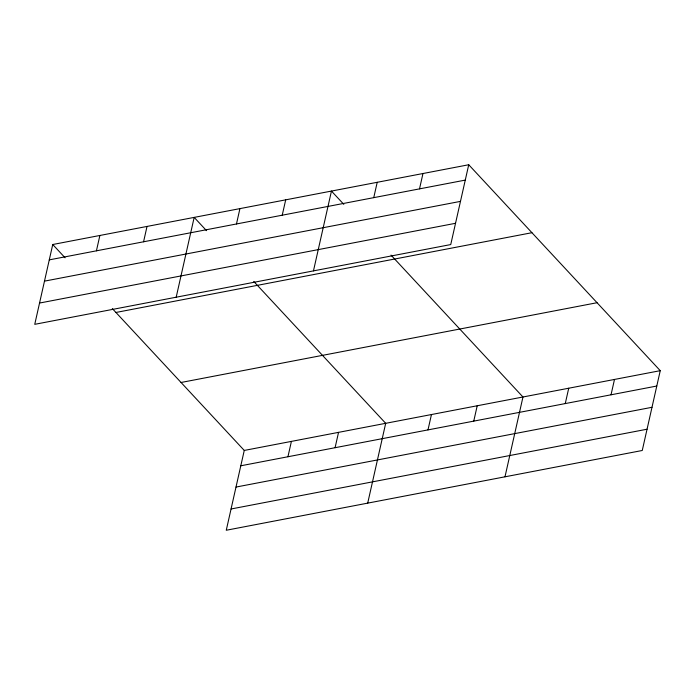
<?xml version="1.0" encoding="UTF-8"?>
<svg xmlns="http://www.w3.org/2000/svg" width="695" height="695" viewBox="0 0 695 695"><rect width="100%" height="100%" fill="white"/><g stroke="black" fill="none" stroke-linecap="round" stroke-linejoin="round"><path stroke-width="1.04" d="M52.742 244.51L34.75 324.33L450.742 244.562L468.734 164.75L52.742 244.51L65.087 257.793M96.423 250.826L99.88 235.475M143.57 241.791L147.027 226.431M176.191 297.208L194.174 217.396L206.528 230.671M236.474 223.972L239.931 208.622M282.231 215.198L285.697 199.847M112.303 308.563L244.258 450.438L226.266 530.25L642.258 450.49L660.25 370.67L468.734 164.75M313.462 270.885L331.454 191.073L343.808 204.347M287.939 456.754L291.405 441.394M373.754 197.649L377.211 182.299M335.086 447.71L338.543 432.36M419.511 188.875L422.977 173.524M367.707 503.137L385.69 423.316L253.744 281.44M427.99 429.901L431.456 414.541M473.755 421.127L477.213 405.767M504.987 476.813L522.97 396.993L391.024 255.117M565.27 403.578L568.727 388.218M611.027 394.803L614.493 379.444M49.276 259.869L465.268 180.101M44.48 281.145L460.481 201.376M39.546 303.055L455.538 223.295M115.935 312.472L531.936 232.703M181.056 382.485L597.048 302.716M244.258 450.438L660.25 370.67M240.791 465.789L656.792 386.029M236.005 487.065L651.997 407.296M231.061 508.983L647.054 429.215"/></g></svg>
